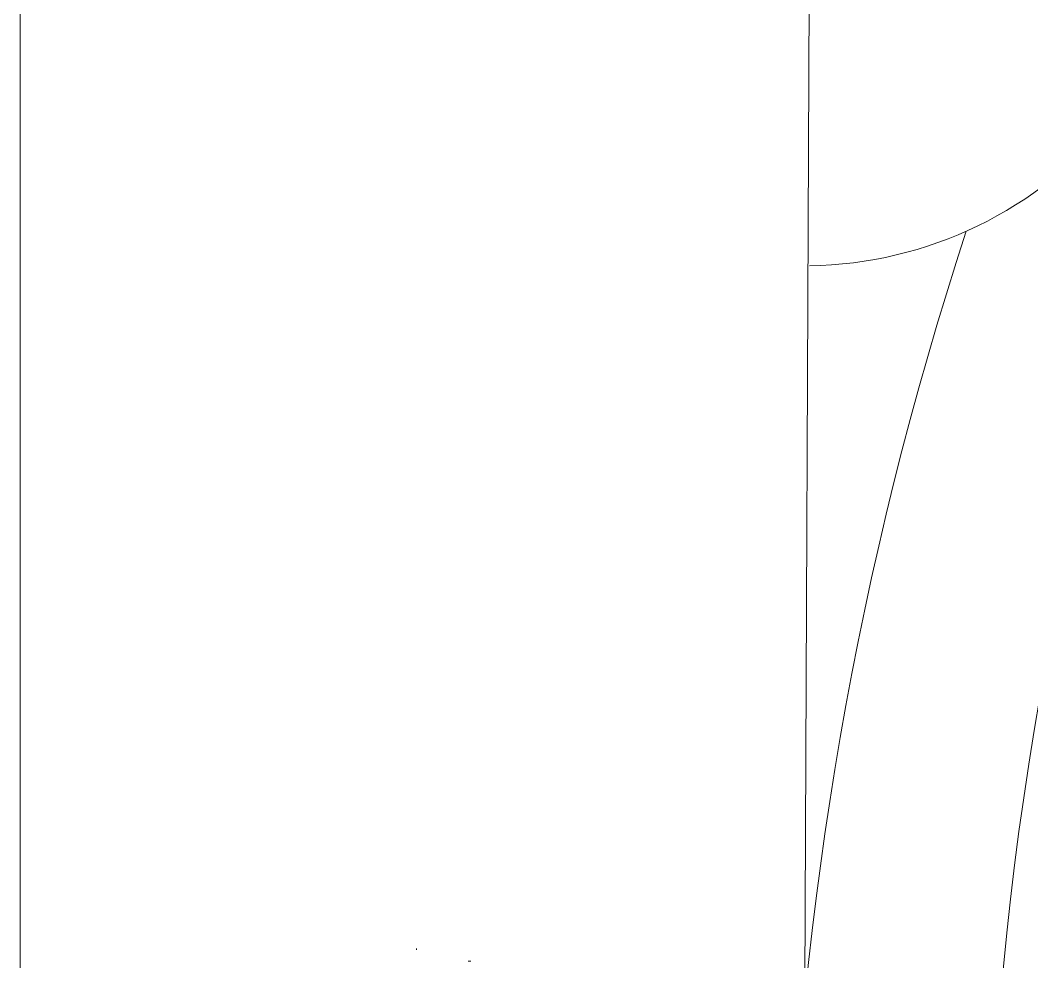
# Model space of a CAD drawing. Header units: millimetres. Extents: x 485872 to 486142, y -52344 to -52207.
# Drawn here: x 486117.0589 to 486117.5391, y -52326.41 to -52325.9631 of the extents above; entities that cross this region are included whole.
import ezdxf

# ---------------------------------------------------------------- set-up
doc = ezdxf.new("R2010")
doc.units = ezdxf.units.MM
doc.header["$LTSCALE"] = 15
doc.layers.add('PH', color=8, linetype='Continuous')

# ---------------------------------------------------------------- blocks, each defined once
blk = doc.blocks.new('dfgh')
at = {"layer": 'PH', "lineweight": 0}
blk.add_line((719222.3, -37839.38), (719232.57, -40083.49), dxfattribs=at)
for centre, radius, start, end in [((719230.27, -38953.06), 189.37, 168.9791, 269.1889), ((717491.4, -39632.16), 1651.58, 343.02974, 18.94391), ((717529.78, -39657.7), 1708.22, 344.97085, 18.13475)]:
    blk.add_arc(centre, radius, start, end, dxfattribs=at)
blk = doc.blocks.new('errt')
at = {"color": 252, "linetype": 'Continuous', "lineweight": 0}
blk.add_blockref('dfgh', (0, 100), dxfattribs=at)
blk = doc.blocks.new('sf')
at = {"color": 84, "lineweight": 5}
for p, q in [((17874.32, 472019.34), (17874.32, 472018.15)), ((17921.06, 472007.66), (17923.43, 472007.66))]:
    blk.add_line(p, q, dxfattribs=at)

msp = doc.modelspace()

# ---------------------------------------------------------------- linework, layer by layer
at = {"linetype": 'Continuous', "lineweight": 13}
msp.add_lwpolyline([(486117.05886, -52327.37664), (486117.05886, -52324.67664)], dxfattribs=at)

# ---------------------------------------------------------------- block references
at = {"linetype": 'Continuous', "lineweight": 13, "xscale": -0.001, "yscale": 0.001, "zscale": 0.001}
msp.add_blockref('errt', (486836.66116, -52287.03726), dxfattribs=at)
at = {"lineweight": 5, "xscale": 0.0005240255359560251, "yscale": 0.0005240255359560251, "zscale": 0.0005240255359560251}
msp.add_blockref('sf', (486107.88046, -52573.75383), dxfattribs=at)

doc.saveas('drawing.dxf')
